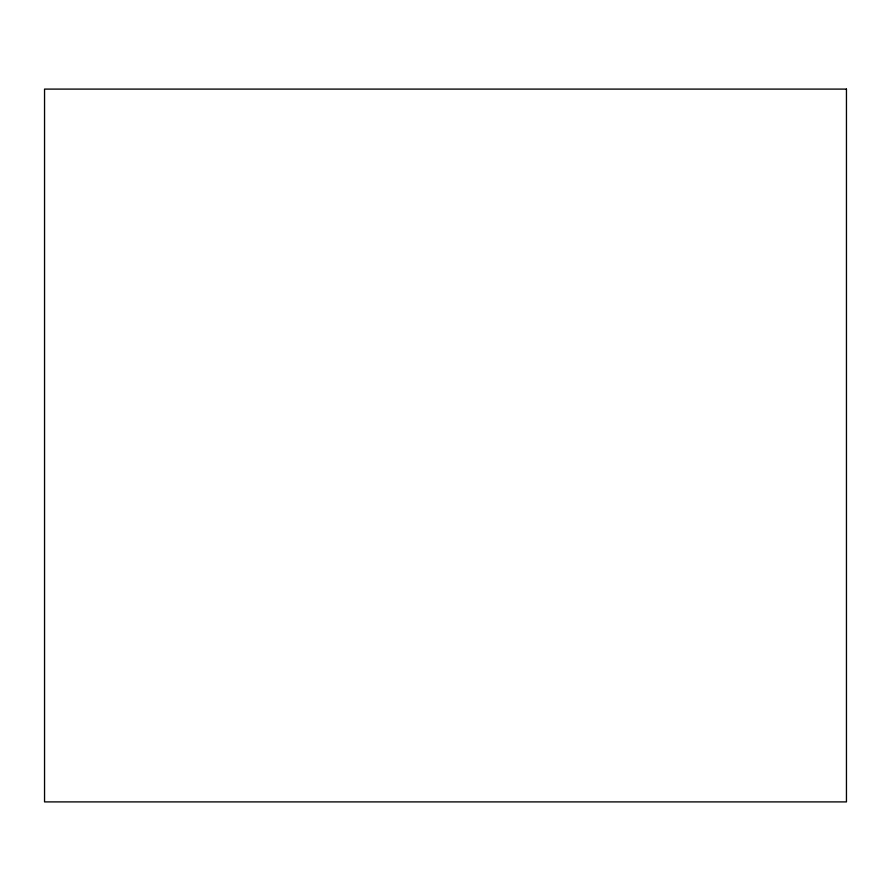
<?xml version="1.0" encoding="UTF-8"?>
<svg xmlns="http://www.w3.org/2000/svg" width="891" height="891" viewBox="0 0 891 891"><rect width="100%" height="100%" fill="white"/><g stroke="black" fill="none" stroke-linecap="round" stroke-linejoin="round"><path stroke-width="1.34" d="M846.45 89.1L44.55 89.1L44.55 801.9L846.45 801.9L846.45 89.1"/></g></svg>
